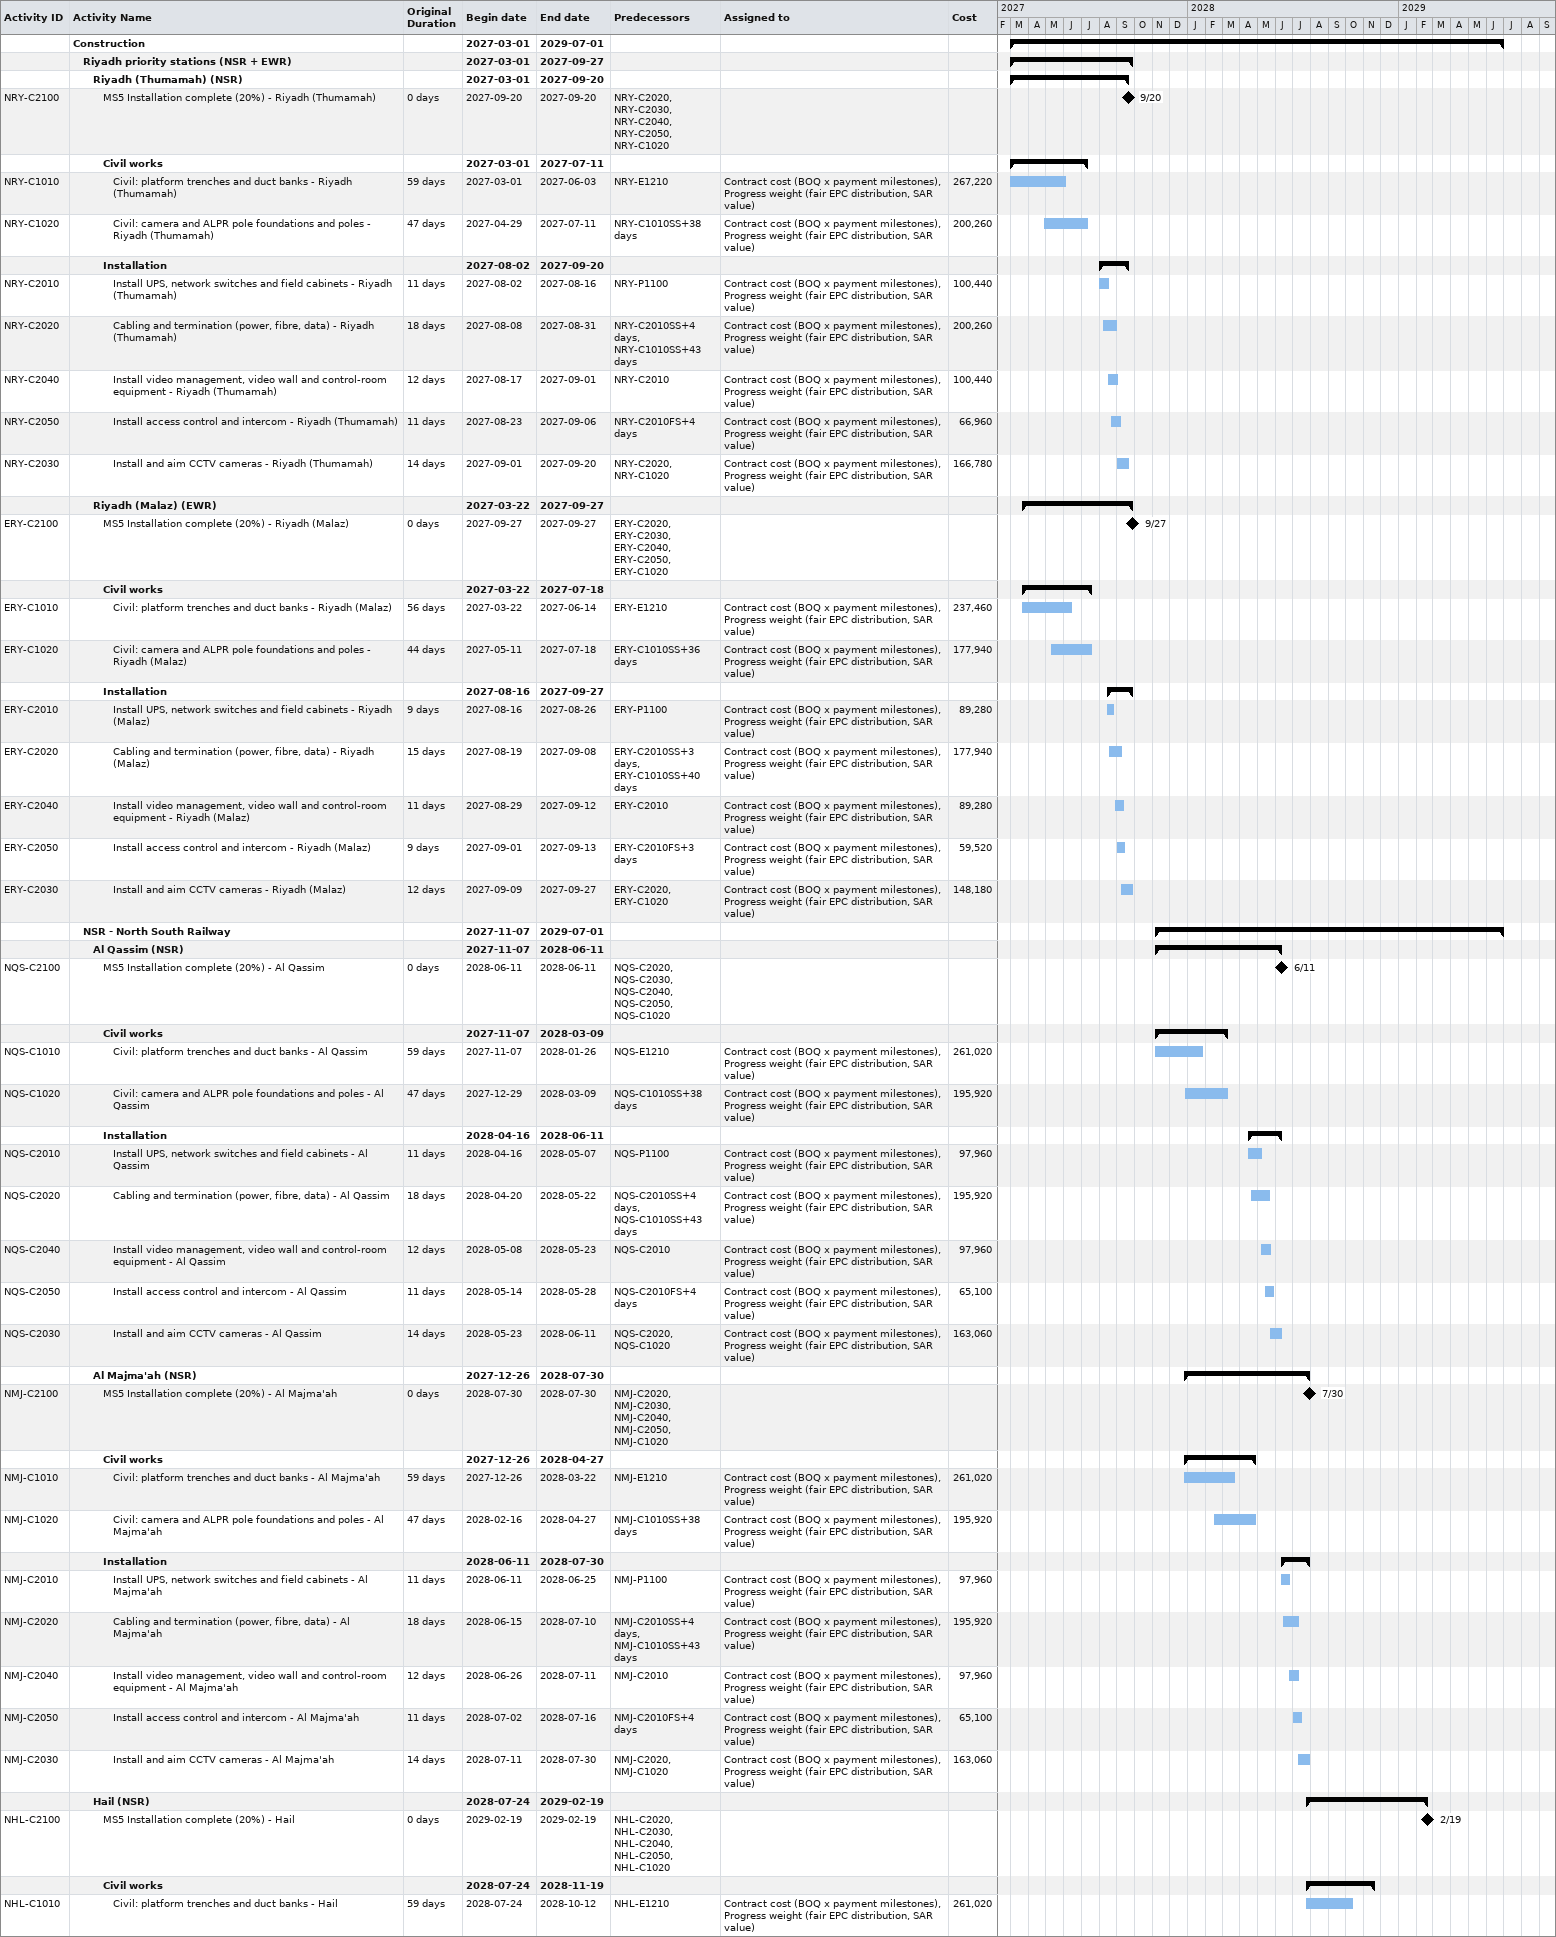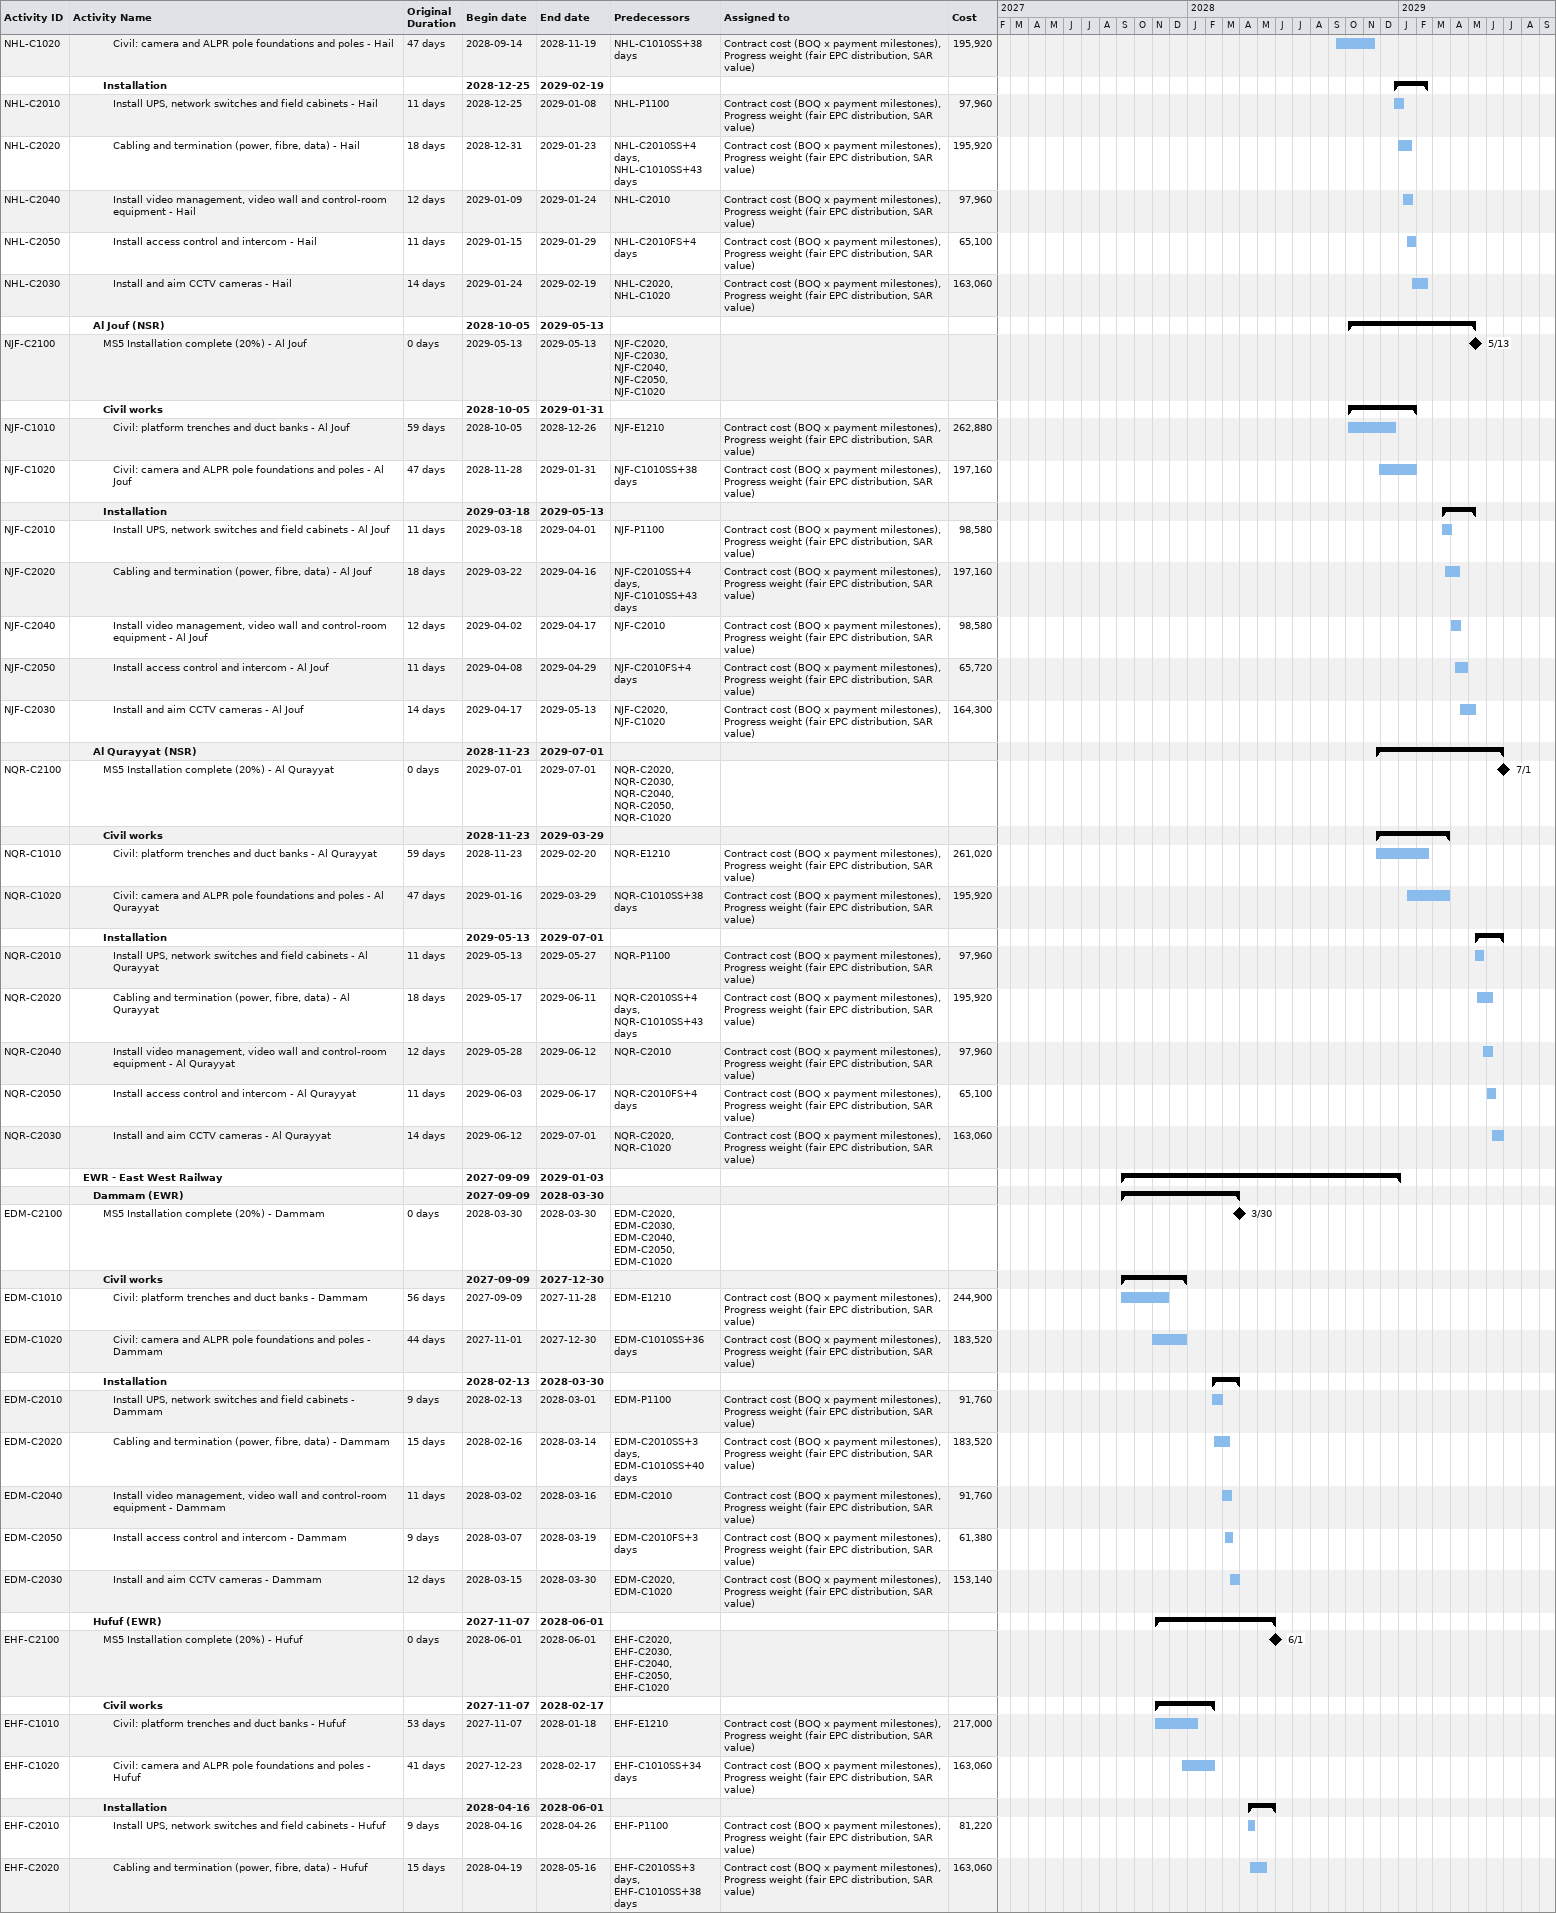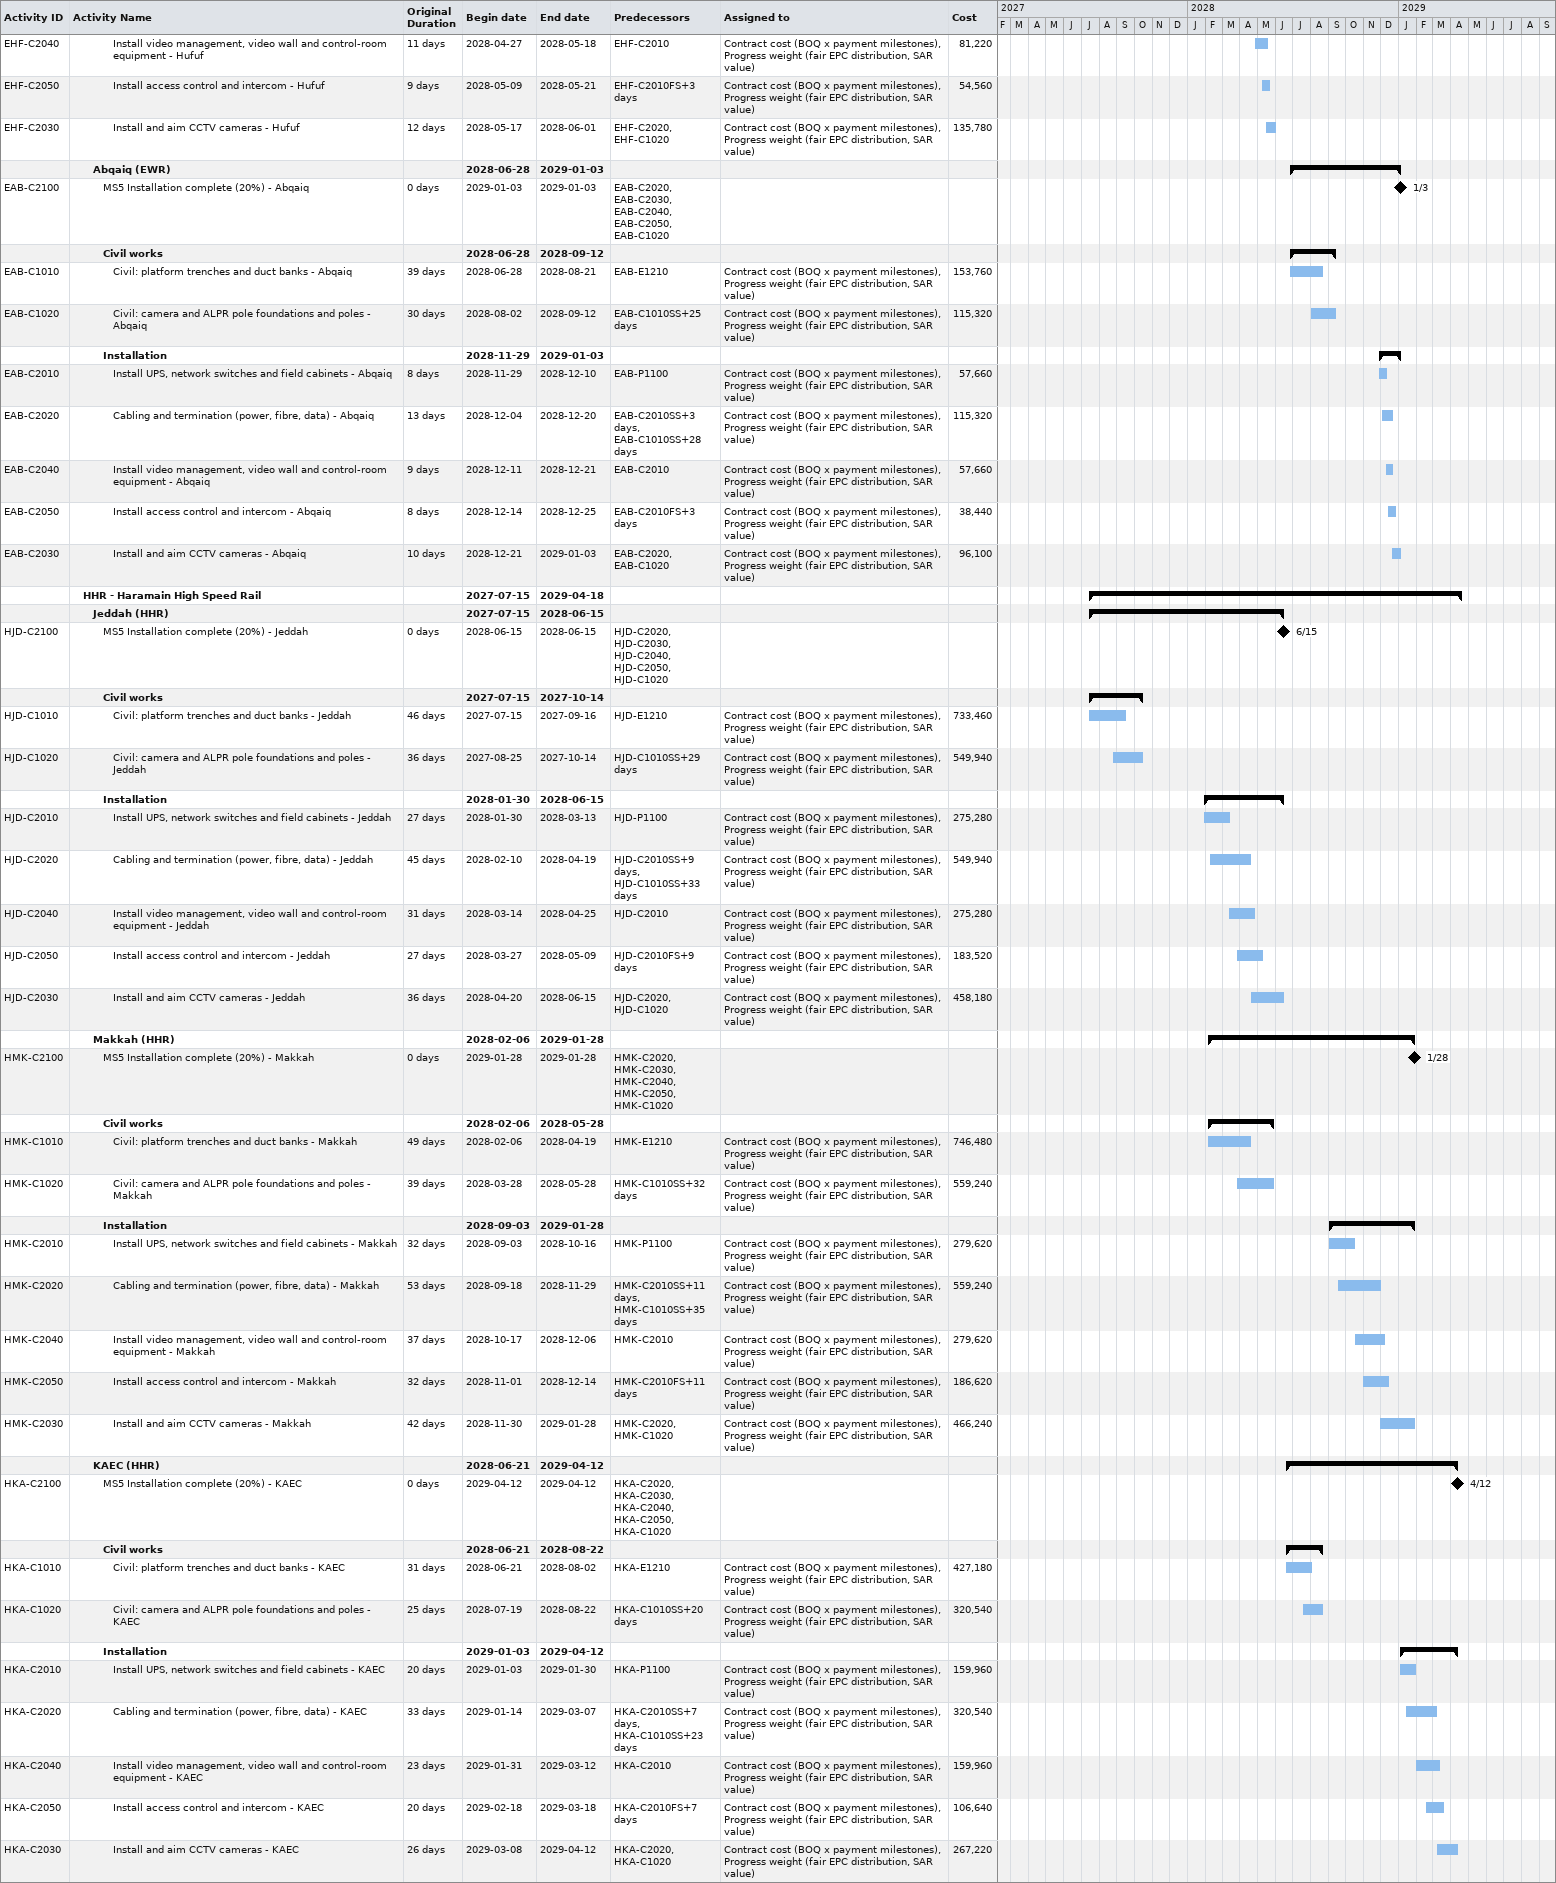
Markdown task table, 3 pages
| ID | Level | Task | Original duration | Start | Finish | Predecessors | Resources | Cost |
|---|---|---|---|---|---|---|---|---|
|  | 1 | **Construction** |  | 2027-03-01 | 2029-07-01 |  |  |  |
|  | 2 | **Riyadh priority stations (NSR + EWR)** |  | 2027-03-01 | 2027-09-27 |  |  |  |
|  | 3 | **Riyadh (Thumamah) (NSR)** |  | 2027-03-01 | 2027-09-20 |  |  |  |
| NRY-C2100 | 4 | MS5 Installation complete (20%) - Riyadh (Thumamah) | 0d | 2027-09-20 | 2027-09-20 | NRY-C2020, NRY-C2030, NRY-C2040, NRY-C2050, NRY-C1020 |  |  |
|  | 4 | **Civil works** |  | 2027-03-01 | 2027-07-11 |  |  |  |
| NRY-C1010 | 5 | Civil: platform trenches and duct banks - Riyadh (Thumamah) | 59d | 2027-03-01 | 2027-06-03 | NRY-E1210 | Contract cost (BOQ x payment milestones), Progress weight (fair EPC distribution, SAR value) | 267220 |
| NRY-C1020 | 5 | Civil: camera and ALPR pole foundations and poles - Riyadh (Thumamah) | 47d | 2027-04-29 | 2027-07-11 | NRY-C1010SS+38d | Contract cost (BOQ x payment milestones), Progress weight (fair EPC distribution, SAR value) | 200260 |
|  | 4 | **Installation** |  | 2027-08-02 | 2027-09-20 |  |  |  |
| NRY-C2010 | 5 | Install UPS, network switches and field cabinets - Riyadh (Thumamah) | 11d | 2027-08-02 | 2027-08-16 | NRY-P1100 | Contract cost (BOQ x payment milestones), Progress weight (fair EPC distribution, SAR value) | 100440 |
| NRY-C2020 | 5 | Cabling and termination (power, fibre, data) - Riyadh (Thumamah) | 18d | 2027-08-08 | 2027-08-31 | NRY-C2010SS+4d, NRY-C1010SS+43d | Contract cost (BOQ x payment milestones), Progress weight (fair EPC distribution, SAR value) | 200260 |
| NRY-C2040 | 5 | Install video management, video wall and control-room equipment - Riyadh (Thumamah) | 12d | 2027-08-17 | 2027-09-01 | NRY-C2010 | Contract cost (BOQ x payment milestones), Progress weight (fair EPC distribution, SAR value) | 100440 |
| NRY-C2050 | 5 | Install access control and intercom - Riyadh (Thumamah) | 11d | 2027-08-23 | 2027-09-06 | NRY-C2010FS+4d | Contract cost (BOQ x payment milestones), Progress weight (fair EPC distribution, SAR value) | 66960 |
| NRY-C2030 | 5 | Install and aim CCTV cameras - Riyadh (Thumamah) | 14d | 2027-09-01 | 2027-09-20 | NRY-C2020, NRY-C1020 | Contract cost (BOQ x payment milestones), Progress weight (fair EPC distribution, SAR value) | 166780 |
|  | 3 | **Riyadh (Malaz) (EWR)** |  | 2027-03-22 | 2027-09-27 |  |  |  |
| ERY-C2100 | 4 | MS5 Installation complete (20%) - Riyadh (Malaz) | 0d | 2027-09-27 | 2027-09-27 | ERY-C2020, ERY-C2030, ERY-C2040, ERY-C2050, ERY-C1020 |  |  |
|  | 4 | **Civil works** |  | 2027-03-22 | 2027-07-18 |  |  |  |
| ERY-C1010 | 5 | Civil: platform trenches and duct banks - Riyadh (Malaz) | 56d | 2027-03-22 | 2027-06-14 | ERY-E1210 | Contract cost (BOQ x payment milestones), Progress weight (fair EPC distribution, SAR value) | 237460 |
| ERY-C1020 | 5 | Civil: camera and ALPR pole foundations and poles - Riyadh (Malaz) | 44d | 2027-05-11 | 2027-07-18 | ERY-C1010SS+36d | Contract cost (BOQ x payment milestones), Progress weight (fair EPC distribution, SAR value) | 177940 |
|  | 4 | **Installation** |  | 2027-08-16 | 2027-09-27 |  |  |  |
| ERY-C2010 | 5 | Install UPS, network switches and field cabinets - Riyadh (Malaz) | 9d | 2027-08-16 | 2027-08-26 | ERY-P1100 | Contract cost (BOQ x payment milestones), Progress weight (fair EPC distribution, SAR value) | 89280 |
| ERY-C2020 | 5 | Cabling and termination (power, fibre, data) - Riyadh (Malaz) | 15d | 2027-08-19 | 2027-09-08 | ERY-C2010SS+3d, ERY-C1010SS+40d | Contract cost (BOQ x payment milestones), Progress weight (fair EPC distribution, SAR value) | 177940 |
| ERY-C2040 | 5 | Install video management, video wall and control-room equipment - Riyadh (Malaz) | 11d | 2027-08-29 | 2027-09-12 | ERY-C2010 | Contract cost (BOQ x payment milestones), Progress weight (fair EPC distribution, SAR value) | 89280 |
| ERY-C2050 | 5 | Install access control and intercom - Riyadh (Malaz) | 9d | 2027-09-01 | 2027-09-13 | ERY-C2010FS+3d | Contract cost (BOQ x payment milestones), Progress weight (fair EPC distribution, SAR value) | 59520 |
| ERY-C2030 | 5 | Install and aim CCTV cameras - Riyadh (Malaz) | 12d | 2027-09-09 | 2027-09-27 | ERY-C2020, ERY-C1020 | Contract cost (BOQ x payment milestones), Progress weight (fair EPC distribution, SAR value) | 148180 |
|  | 2 | **NSR - North South Railway** |  | 2027-11-07 | 2029-07-01 |  |  |  |
|  | 3 | **Al Qassim (NSR)** |  | 2027-11-07 | 2028-06-11 |  |  |  |
| NQS-C2100 | 4 | MS5 Installation complete (20%) - Al Qassim | 0d | 2028-06-11 | 2028-06-11 | NQS-C2020, NQS-C2030, NQS-C2040, NQS-C2050, NQS-C1020 |  |  |
|  | 4 | **Civil works** |  | 2027-11-07 | 2028-03-09 |  |  |  |
| NQS-C1010 | 5 | Civil: platform trenches and duct banks - Al Qassim | 59d | 2027-11-07 | 2028-01-26 | NQS-E1210 | Contract cost (BOQ x payment milestones), Progress weight (fair EPC distribution, SAR value) | 261020 |
| NQS-C1020 | 5 | Civil: camera and ALPR pole foundations and poles - Al Qassim | 47d | 2027-12-29 | 2028-03-09 | NQS-C1010SS+38d | Contract cost (BOQ x payment milestones), Progress weight (fair EPC distribution, SAR value) | 195920 |
|  | 4 | **Installation** |  | 2028-04-16 | 2028-06-11 |  |  |  |
| NQS-C2010 | 5 | Install UPS, network switches and field cabinets - Al Qassim | 11d | 2028-04-16 | 2028-05-07 | NQS-P1100 | Contract cost (BOQ x payment milestones), Progress weight (fair EPC distribution, SAR value) | 97960 |
| NQS-C2020 | 5 | Cabling and termination (power, fibre, data) - Al Qassim | 18d | 2028-04-20 | 2028-05-22 | NQS-C2010SS+4d, NQS-C1010SS+43d | Contract cost (BOQ x payment milestones), Progress weight (fair EPC distribution, SAR value) | 195920 |
| NQS-C2040 | 5 | Install video management, video wall and control-room equipment - Al Qassim | 12d | 2028-05-08 | 2028-05-23 | NQS-C2010 | Contract cost (BOQ x payment milestones), Progress weight (fair EPC distribution, SAR value) | 97960 |
| NQS-C2050 | 5 | Install access control and intercom - Al Qassim | 11d | 2028-05-14 | 2028-05-28 | NQS-C2010FS+4d | Contract cost (BOQ x payment milestones), Progress weight (fair EPC distribution, SAR value) | 65100 |
| NQS-C2030 | 5 | Install and aim CCTV cameras - Al Qassim | 14d | 2028-05-23 | 2028-06-11 | NQS-C2020, NQS-C1020 | Contract cost (BOQ x payment milestones), Progress weight (fair EPC distribution, SAR value) | 163060 |
|  | 3 | **Al Majma'ah (NSR)** |  | 2027-12-26 | 2028-07-30 |  |  |  |
| NMJ-C2100 | 4 | MS5 Installation complete (20%) - Al Majma'ah | 0d | 2028-07-30 | 2028-07-30 | NMJ-C2020, NMJ-C2030, NMJ-C2040, NMJ-C2050, NMJ-C1020 |  |  |
|  | 4 | **Civil works** |  | 2027-12-26 | 2028-04-27 |  |  |  |
| NMJ-C1010 | 5 | Civil: platform trenches and duct banks - Al Majma'ah | 59d | 2027-12-26 | 2028-03-22 | NMJ-E1210 | Contract cost (BOQ x payment milestones), Progress weight (fair EPC distribution, SAR value) | 261020 |
| NMJ-C1020 | 5 | Civil: camera and ALPR pole foundations and poles - Al Majma'ah | 47d | 2028-02-16 | 2028-04-27 | NMJ-C1010SS+38d | Contract cost (BOQ x payment milestones), Progress weight (fair EPC distribution, SAR value) | 195920 |
|  | 4 | **Installation** |  | 2028-06-11 | 2028-07-30 |  |  |  |
| NMJ-C2010 | 5 | Install UPS, network switches and field cabinets - Al Majma'ah | 11d | 2028-06-11 | 2028-06-25 | NMJ-P1100 | Contract cost (BOQ x payment milestones), Progress weight (fair EPC distribution, SAR value) | 97960 |
| NMJ-C2020 | 5 | Cabling and termination (power, fibre, data) - Al Majma'ah | 18d | 2028-06-15 | 2028-07-10 | NMJ-C2010SS+4d, NMJ-C1010SS+43d | Contract cost (BOQ x payment milestones), Progress weight (fair EPC distribution, SAR value) | 195920 |
| NMJ-C2040 | 5 | Install video management, video wall and control-room equipment - Al Majma'ah | 12d | 2028-06-26 | 2028-07-11 | NMJ-C2010 | Contract cost (BOQ x payment milestones), Progress weight (fair EPC distribution, SAR value) | 97960 |
| NMJ-C2050 | 5 | Install access control and intercom - Al Majma'ah | 11d | 2028-07-02 | 2028-07-16 | NMJ-C2010FS+4d | Contract cost (BOQ x payment milestones), Progress weight (fair EPC distribution, SAR value) | 65100 |
| NMJ-C2030 | 5 | Install and aim CCTV cameras - Al Majma'ah | 14d | 2028-07-11 | 2028-07-30 | NMJ-C2020, NMJ-C1020 | Contract cost (BOQ x payment milestones), Progress weight (fair EPC distribution, SAR value) | 163060 |
|  | 3 | **Hail (NSR)** |  | 2028-07-24 | 2029-02-19 |  |  |  |
| NHL-C2100 | 4 | MS5 Installation complete (20%) - Hail | 0d | 2029-02-19 | 2029-02-19 | NHL-C2020, NHL-C2030, NHL-C2040, NHL-C2050, NHL-C1020 |  |  |
|  | 4 | **Civil works** |  | 2028-07-24 | 2028-11-19 |  |  |  |
| NHL-C1010 | 5 | Civil: platform trenches and duct banks - Hail | 59d | 2028-07-24 | 2028-10-12 | NHL-E1210 | Contract cost (BOQ x payment milestones), Progress weight (fair EPC distribution, SAR value) | 261020 |
| NHL-C1020 | 5 | Civil: camera and ALPR pole foundations and poles - Hail | 47d | 2028-09-14 | 2028-11-19 | NHL-C1010SS+38d | Contract cost (BOQ x payment milestones), Progress weight (fair EPC distribution, SAR value) | 195920 |
|  | 4 | **Installation** |  | 2028-12-25 | 2029-02-19 |  |  |  |
| NHL-C2010 | 5 | Install UPS, network switches and field cabinets - Hail | 11d | 2028-12-25 | 2029-01-08 | NHL-P1100 | Contract cost (BOQ x payment milestones), Progress weight (fair EPC distribution, SAR value) | 97960 |
| NHL-C2020 | 5 | Cabling and termination (power, fibre, data) - Hail | 18d | 2028-12-31 | 2029-01-23 | NHL-C2010SS+4d, NHL-C1010SS+43d | Contract cost (BOQ x payment milestones), Progress weight (fair EPC distribution, SAR value) | 195920 |
| NHL-C2040 | 5 | Install video management, video wall and control-room equipment - Hail | 12d | 2029-01-09 | 2029-01-24 | NHL-C2010 | Contract cost (BOQ x payment milestones), Progress weight (fair EPC distribution, SAR value) | 97960 |
| NHL-C2050 | 5 | Install access control and intercom - Hail | 11d | 2029-01-15 | 2029-01-29 | NHL-C2010FS+4d | Contract cost (BOQ x payment milestones), Progress weight (fair EPC distribution, SAR value) | 65100 |
| NHL-C2030 | 5 | Install and aim CCTV cameras - Hail | 14d | 2029-01-24 | 2029-02-19 | NHL-C2020, NHL-C1020 | Contract cost (BOQ x payment milestones), Progress weight (fair EPC distribution, SAR value) | 163060 |
|  | 3 | **Al Jouf (NSR)** |  | 2028-10-05 | 2029-05-13 |  |  |  |
| NJF-C2100 | 4 | MS5 Installation complete (20%) - Al Jouf | 0d | 2029-05-13 | 2029-05-13 | NJF-C2020, NJF-C2030, NJF-C2040, NJF-C2050, NJF-C1020 |  |  |
|  | 4 | **Civil works** |  | 2028-10-05 | 2029-01-31 |  |  |  |
| NJF-C1010 | 5 | Civil: platform trenches and duct banks - Al Jouf | 59d | 2028-10-05 | 2028-12-26 | NJF-E1210 | Contract cost (BOQ x payment milestones), Progress weight (fair EPC distribution, SAR value) | 262880 |
| NJF-C1020 | 5 | Civil: camera and ALPR pole foundations and poles - Al Jouf | 47d | 2028-11-28 | 2029-01-31 | NJF-C1010SS+38d | Contract cost (BOQ x payment milestones), Progress weight (fair EPC distribution, SAR value) | 197160 |
|  | 4 | **Installation** |  | 2029-03-18 | 2029-05-13 |  |  |  |
| NJF-C2010 | 5 | Install UPS, network switches and field cabinets - Al Jouf | 11d | 2029-03-18 | 2029-04-01 | NJF-P1100 | Contract cost (BOQ x payment milestones), Progress weight (fair EPC distribution, SAR value) | 98580 |
| NJF-C2020 | 5 | Cabling and termination (power, fibre, data) - Al Jouf | 18d | 2029-03-22 | 2029-04-16 | NJF-C2010SS+4d, NJF-C1010SS+43d | Contract cost (BOQ x payment milestones), Progress weight (fair EPC distribution, SAR value) | 197160 |
| NJF-C2040 | 5 | Install video management, video wall and control-room equipment - Al Jouf | 12d | 2029-04-02 | 2029-04-17 | NJF-C2010 | Contract cost (BOQ x payment milestones), Progress weight (fair EPC distribution, SAR value) | 98580 |
| NJF-C2050 | 5 | Install access control and intercom - Al Jouf | 11d | 2029-04-08 | 2029-04-29 | NJF-C2010FS+4d | Contract cost (BOQ x payment milestones), Progress weight (fair EPC distribution, SAR value) | 65720 |
| NJF-C2030 | 5 | Install and aim CCTV cameras - Al Jouf | 14d | 2029-04-17 | 2029-05-13 | NJF-C2020, NJF-C1020 | Contract cost (BOQ x payment milestones), Progress weight (fair EPC distribution, SAR value) | 164300 |
|  | 3 | **Al Qurayyat (NSR)** |  | 2028-11-23 | 2029-07-01 |  |  |  |
| NQR-C2100 | 4 | MS5 Installation complete (20%) - Al Qurayyat | 0d | 2029-07-01 | 2029-07-01 | NQR-C2020, NQR-C2030, NQR-C2040, NQR-C2050, NQR-C1020 |  |  |
|  | 4 | **Civil works** |  | 2028-11-23 | 2029-03-29 |  |  |  |
| NQR-C1010 | 5 | Civil: platform trenches and duct banks - Al Qurayyat | 59d | 2028-11-23 | 2029-02-20 | NQR-E1210 | Contract cost (BOQ x payment milestones), Progress weight (fair EPC distribution, SAR value) | 261020 |
| NQR-C1020 | 5 | Civil: camera and ALPR pole foundations and poles - Al Qurayyat | 47d | 2029-01-16 | 2029-03-29 | NQR-C1010SS+38d | Contract cost (BOQ x payment milestones), Progress weight (fair EPC distribution, SAR value) | 195920 |
|  | 4 | **Installation** |  | 2029-05-13 | 2029-07-01 |  |  |  |
| NQR-C2010 | 5 | Install UPS, network switches and field cabinets - Al Qurayyat | 11d | 2029-05-13 | 2029-05-27 | NQR-P1100 | Contract cost (BOQ x payment milestones), Progress weight (fair EPC distribution, SAR value) | 97960 |
| NQR-C2020 | 5 | Cabling and termination (power, fibre, data) - Al Qurayyat | 18d | 2029-05-17 | 2029-06-11 | NQR-C2010SS+4d, NQR-C1010SS+43d | Contract cost (BOQ x payment milestones), Progress weight (fair EPC distribution, SAR value) | 195920 |
| NQR-C2040 | 5 | Install video management, video wall and control-room equipment - Al Qurayyat | 12d | 2029-05-28 | 2029-06-12 | NQR-C2010 | Contract cost (BOQ x payment milestones), Progress weight (fair EPC distribution, SAR value) | 97960 |
| NQR-C2050 | 5 | Install access control and intercom - Al Qurayyat | 11d | 2029-06-03 | 2029-06-17 | NQR-C2010FS+4d | Contract cost (BOQ x payment milestones), Progress weight (fair EPC distribution, SAR value) | 65100 |
| NQR-C2030 | 5 | Install and aim CCTV cameras - Al Qurayyat | 14d | 2029-06-12 | 2029-07-01 | NQR-C2020, NQR-C1020 | Contract cost (BOQ x payment milestones), Progress weight (fair EPC distribution, SAR value) | 163060 |
|  | 2 | **EWR - East West Railway** |  | 2027-09-09 | 2029-01-03 |  |  |  |
|  | 3 | **Dammam (EWR)** |  | 2027-09-09 | 2028-03-30 |  |  |  |
| EDM-C2100 | 4 | MS5 Installation complete (20%) - Dammam | 0d | 2028-03-30 | 2028-03-30 | EDM-C2020, EDM-C2030, EDM-C2040, EDM-C2050, EDM-C1020 |  |  |
|  | 4 | **Civil works** |  | 2027-09-09 | 2027-12-30 |  |  |  |
| EDM-C1010 | 5 | Civil: platform trenches and duct banks - Dammam | 56d | 2027-09-09 | 2027-11-28 | EDM-E1210 | Contract cost (BOQ x payment milestones), Progress weight (fair EPC distribution, SAR value) | 244900 |
| EDM-C1020 | 5 | Civil: camera and ALPR pole foundations and poles - Dammam | 44d | 2027-11-01 | 2027-12-30 | EDM-C1010SS+36d | Contract cost (BOQ x payment milestones), Progress weight (fair EPC distribution, SAR value) | 183520 |
|  | 4 | **Installation** |  | 2028-02-13 | 2028-03-30 |  |  |  |
| EDM-C2010 | 5 | Install UPS, network switches and field cabinets - Dammam | 9d | 2028-02-13 | 2028-03-01 | EDM-P1100 | Contract cost (BOQ x payment milestones), Progress weight (fair EPC distribution, SAR value) | 91760 |
| EDM-C2020 | 5 | Cabling and termination (power, fibre, data) - Dammam | 15d | 2028-02-16 | 2028-03-14 | EDM-C2010SS+3d, EDM-C1010SS+40d | Contract cost (BOQ x payment milestones), Progress weight (fair EPC distribution, SAR value) | 183520 |
| EDM-C2040 | 5 | Install video management, video wall and control-room equipment - Dammam | 11d | 2028-03-02 | 2028-03-16 | EDM-C2010 | Contract cost (BOQ x payment milestones), Progress weight (fair EPC distribution, SAR value) | 91760 |
| EDM-C2050 | 5 | Install access control and intercom - Dammam | 9d | 2028-03-07 | 2028-03-19 | EDM-C2010FS+3d | Contract cost (BOQ x payment milestones), Progress weight (fair EPC distribution, SAR value) | 61380 |
| EDM-C2030 | 5 | Install and aim CCTV cameras - Dammam | 12d | 2028-03-15 | 2028-03-30 | EDM-C2020, EDM-C1020 | Contract cost (BOQ x payment milestones), Progress weight (fair EPC distribution, SAR value) | 153140 |
|  | 3 | **Hufuf (EWR)** |  | 2027-11-07 | 2028-06-01 |  |  |  |
| EHF-C2100 | 4 | MS5 Installation complete (20%) - Hufuf | 0d | 2028-06-01 | 2028-06-01 | EHF-C2020, EHF-C2030, EHF-C2040, EHF-C2050, EHF-C1020 |  |  |
|  | 4 | **Civil works** |  | 2027-11-07 | 2028-02-17 |  |  |  |
| EHF-C1010 | 5 | Civil: platform trenches and duct banks - Hufuf | 53d | 2027-11-07 | 2028-01-18 | EHF-E1210 | Contract cost (BOQ x payment milestones), Progress weight (fair EPC distribution, SAR value) | 217000 |
| EHF-C1020 | 5 | Civil: camera and ALPR pole foundations and poles - Hufuf | 41d | 2027-12-23 | 2028-02-17 | EHF-C1010SS+34d | Contract cost (BOQ x payment milestones), Progress weight (fair EPC distribution, SAR value) | 163060 |
|  | 4 | **Installation** |  | 2028-04-16 | 2028-06-01 |  |  |  |
| EHF-C2010 | 5 | Install UPS, network switches and field cabinets - Hufuf | 9d | 2028-04-16 | 2028-04-26 | EHF-P1100 | Contract cost (BOQ x payment milestones), Progress weight (fair EPC distribution, SAR value) | 81220 |
| EHF-C2020 | 5 | Cabling and termination (power, fibre, data) - Hufuf | 15d | 2028-04-19 | 2028-05-16 | EHF-C2010SS+3d, EHF-C1010SS+38d | Contract cost (BOQ x payment milestones), Progress weight (fair EPC distribution, SAR value) | 163060 |
| EHF-C2040 | 5 | Install video management, video wall and control-room equipment - Hufuf | 11d | 2028-04-27 | 2028-05-18 | EHF-C2010 | Contract cost (BOQ x payment milestones), Progress weight (fair EPC distribution, SAR value) | 81220 |
| EHF-C2050 | 5 | Install access control and intercom - Hufuf | 9d | 2028-05-09 | 2028-05-21 | EHF-C2010FS+3d | Contract cost (BOQ x payment milestones), Progress weight (fair EPC distribution, SAR value) | 54560 |
| EHF-C2030 | 5 | Install and aim CCTV cameras - Hufuf | 12d | 2028-05-17 | 2028-06-01 | EHF-C2020, EHF-C1020 | Contract cost (BOQ x payment milestones), Progress weight (fair EPC distribution, SAR value) | 135780 |
|  | 3 | **Abqaiq (EWR)** |  | 2028-06-28 | 2029-01-03 |  |  |  |
| EAB-C2100 | 4 | MS5 Installation complete (20%) - Abqaiq | 0d | 2029-01-03 | 2029-01-03 | EAB-C2020, EAB-C2030, EAB-C2040, EAB-C2050, EAB-C1020 |  |  |
|  | 4 | **Civil works** |  | 2028-06-28 | 2028-09-12 |  |  |  |
| EAB-C1010 | 5 | Civil: platform trenches and duct banks - Abqaiq | 39d | 2028-06-28 | 2028-08-21 | EAB-E1210 | Contract cost (BOQ x payment milestones), Progress weight (fair EPC distribution, SAR value) | 153760 |
| EAB-C1020 | 5 | Civil: camera and ALPR pole foundations and poles - Abqaiq | 30d | 2028-08-02 | 2028-09-12 | EAB-C1010SS+25d | Contract cost (BOQ x payment milestones), Progress weight (fair EPC distribution, SAR value) | 115320 |
|  | 4 | **Installation** |  | 2028-11-29 | 2029-01-03 |  |  |  |
| EAB-C2010 | 5 | Install UPS, network switches and field cabinets - Abqaiq | 8d | 2028-11-29 | 2028-12-10 | EAB-P1100 | Contract cost (BOQ x payment milestones), Progress weight (fair EPC distribution, SAR value) | 57660 |
| EAB-C2020 | 5 | Cabling and termination (power, fibre, data) - Abqaiq | 13d | 2028-12-04 | 2028-12-20 | EAB-C2010SS+3d, EAB-C1010SS+28d | Contract cost (BOQ x payment milestones), Progress weight (fair EPC distribution, SAR value) | 115320 |
| EAB-C2040 | 5 | Install video management, video wall and control-room equipment - Abqaiq | 9d | 2028-12-11 | 2028-12-21 | EAB-C2010 | Contract cost (BOQ x payment milestones), Progress weight (fair EPC distribution, SAR value) | 57660 |
| EAB-C2050 | 5 | Install access control and intercom - Abqaiq | 8d | 2028-12-14 | 2028-12-25 | EAB-C2010FS+3d | Contract cost (BOQ x payment milestones), Progress weight (fair EPC distribution, SAR value) | 38440 |
| EAB-C2030 | 5 | Install and aim CCTV cameras - Abqaiq | 10d | 2028-12-21 | 2029-01-03 | EAB-C2020, EAB-C1020 | Contract cost (BOQ x payment milestones), Progress weight (fair EPC distribution, SAR value) | 96100 |
|  | 2 | **HHR - Haramain High Speed Rail** |  | 2027-07-15 | 2029-04-18 |  |  |  |
|  | 3 | **Jeddah (HHR)** |  | 2027-07-15 | 2028-06-15 |  |  |  |
| HJD-C2100 | 4 | MS5 Installation complete (20%) - Jeddah | 0d | 2028-06-15 | 2028-06-15 | HJD-C2020, HJD-C2030, HJD-C2040, HJD-C2050, HJD-C1020 |  |  |
|  | 4 | **Civil works** |  | 2027-07-15 | 2027-10-14 |  |  |  |
| HJD-C1010 | 5 | Civil: platform trenches and duct banks - Jeddah | 46d | 2027-07-15 | 2027-09-16 | HJD-E1210 | Contract cost (BOQ x payment milestones), Progress weight (fair EPC distribution, SAR value) | 733460 |
| HJD-C1020 | 5 | Civil: camera and ALPR pole foundations and poles - Jeddah | 36d | 2027-08-25 | 2027-10-14 | HJD-C1010SS+29d | Contract cost (BOQ x payment milestones), Progress weight (fair EPC distribution, SAR value) | 549940 |
|  | 4 | **Installation** |  | 2028-01-30 | 2028-06-15 |  |  |  |
| HJD-C2010 | 5 | Install UPS, network switches and field cabinets - Jeddah | 27d | 2028-01-30 | 2028-03-13 | HJD-P1100 | Contract cost (BOQ x payment milestones), Progress weight (fair EPC distribution, SAR value) | 275280 |
| HJD-C2020 | 5 | Cabling and termination (power, fibre, data) - Jeddah | 45d | 2028-02-10 | 2028-04-19 | HJD-C2010SS+9d, HJD-C1010SS+33d | Contract cost (BOQ x payment milestones), Progress weight (fair EPC distribution, SAR value) | 549940 |
| HJD-C2040 | 5 | Install video management, video wall and control-room equipment - Jeddah | 31d | 2028-03-14 | 2028-04-25 | HJD-C2010 | Contract cost (BOQ x payment milestones), Progress weight (fair EPC distribution, SAR value) | 275280 |
| HJD-C2050 | 5 | Install access control and intercom - Jeddah | 27d | 2028-03-27 | 2028-05-09 | HJD-C2010FS+9d | Contract cost (BOQ x payment milestones), Progress weight (fair EPC distribution, SAR value) | 183520 |
| HJD-C2030 | 5 | Install and aim CCTV cameras - Jeddah | 36d | 2028-04-20 | 2028-06-15 | HJD-C2020, HJD-C1020 | Contract cost (BOQ x payment milestones), Progress weight (fair EPC distribution, SAR value) | 458180 |
|  | 3 | **Makkah (HHR)** |  | 2028-02-06 | 2029-01-28 |  |  |  |
| HMK-C2100 | 4 | MS5 Installation complete (20%) - Makkah | 0d | 2029-01-28 | 2029-01-28 | HMK-C2020, HMK-C2030, HMK-C2040, HMK-C2050, HMK-C1020 |  |  |
|  | 4 | **Civil works** |  | 2028-02-06 | 2028-05-28 |  |  |  |
| HMK-C1010 | 5 | Civil: platform trenches and duct banks - Makkah | 49d | 2028-02-06 | 2028-04-19 | HMK-E1210 | Contract cost (BOQ x payment milestones), Progress weight (fair EPC distribution, SAR value) | 746480 |
| HMK-C1020 | 5 | Civil: camera and ALPR pole foundations and poles - Makkah | 39d | 2028-03-28 | 2028-05-28 | HMK-C1010SS+32d | Contract cost (BOQ x payment milestones), Progress weight (fair EPC distribution, SAR value) | 559240 |
|  | 4 | **Installation** |  | 2028-09-03 | 2029-01-28 |  |  |  |
| HMK-C2010 | 5 | Install UPS, network switches and field cabinets - Makkah | 32d | 2028-09-03 | 2028-10-16 | HMK-P1100 | Contract cost (BOQ x payment milestones), Progress weight (fair EPC distribution, SAR value) | 279620 |
| HMK-C2020 | 5 | Cabling and termination (power, fibre, data) - Makkah | 53d | 2028-09-18 | 2028-11-29 | HMK-C2010SS+11d, HMK-C1010SS+35d | Contract cost (BOQ x payment milestones), Progress weight (fair EPC distribution, SAR value) | 559240 |
| HMK-C2040 | 5 | Install video management, video wall and control-room equipment - Makkah | 37d | 2028-10-17 | 2028-12-06 | HMK-C2010 | Contract cost (BOQ x payment milestones), Progress weight (fair EPC distribution, SAR value) | 279620 |
| HMK-C2050 | 5 | Install access control and intercom - Makkah | 32d | 2028-11-01 | 2028-12-14 | HMK-C2010FS+11d | Contract cost (BOQ x payment milestones), Progress weight (fair EPC distribution, SAR value) | 186620 |
| HMK-C2030 | 5 | Install and aim CCTV cameras - Makkah | 42d | 2028-11-30 | 2029-01-28 | HMK-C2020, HMK-C1020 | Contract cost (BOQ x payment milestones), Progress weight (fair EPC distribution, SAR value) | 466240 |
|  | 3 | **KAEC (HHR)** |  | 2028-06-21 | 2029-04-12 |  |  |  |
| HKA-C2100 | 4 | MS5 Installation complete (20%) - KAEC | 0d | 2029-04-12 | 2029-04-12 | HKA-C2020, HKA-C2030, HKA-C2040, HKA-C2050, HKA-C1020 |  |  |
|  | 4 | **Civil works** |  | 2028-06-21 | 2028-08-22 |  |  |  |
| HKA-C1010 | 5 | Civil: platform trenches and duct banks - KAEC | 31d | 2028-06-21 | 2028-08-02 | HKA-E1210 | Contract cost (BOQ x payment milestones), Progress weight (fair EPC distribution, SAR value) | 427180 |
| HKA-C1020 | 5 | Civil: camera and ALPR pole foundations and poles - KAEC | 25d | 2028-07-19 | 2028-08-22 | HKA-C1010SS+20d | Contract cost (BOQ x payment milestones), Progress weight (fair EPC distribution, SAR value) | 320540 |
|  | 4 | **Installation** |  | 2029-01-03 | 2029-04-12 |  |  |  |
| HKA-C2010 | 5 | Install UPS, network switches and field cabinets - KAEC | 20d | 2029-01-03 | 2029-01-30 | HKA-P1100 | Contract cost (BOQ x payment milestones), Progress weight (fair EPC distribution, SAR value) | 159960 |
| HKA-C2020 | 5 | Cabling and termination (power, fibre, data) - KAEC | 33d | 2029-01-14 | 2029-03-07 | HKA-C2010SS+7d, HKA-C1010SS+23d | Contract cost (BOQ x payment milestones), Progress weight (fair EPC distribution, SAR value) | 320540 |
| HKA-C2040 | 5 | Install video management, video wall and control-room equipment - KAEC | 23d | 2029-01-31 | 2029-03-12 | HKA-C2010 | Contract cost (BOQ x payment milestones), Progress weight (fair EPC distribution, SAR value) | 159960 |
| HKA-C2050 | 5 | Install access control and intercom - KAEC | 20d | 2029-02-18 | 2029-03-18 | HKA-C2010FS+7d | Contract cost (BOQ x payment milestones), Progress weight (fair EPC distribution, SAR value) | 106640 |
| HKA-C2030 | 5 | Install and aim CCTV cameras - KAEC | 26d | 2029-03-08 | 2029-04-12 | HKA-C2020, HKA-C1020 | Contract cost (BOQ x payment milestones), Progress weight (fair EPC distribution, SAR value) | 267220 |
